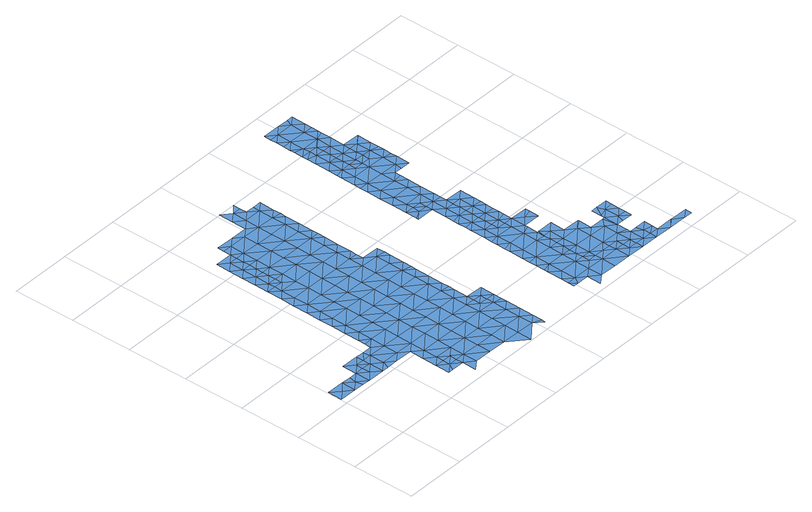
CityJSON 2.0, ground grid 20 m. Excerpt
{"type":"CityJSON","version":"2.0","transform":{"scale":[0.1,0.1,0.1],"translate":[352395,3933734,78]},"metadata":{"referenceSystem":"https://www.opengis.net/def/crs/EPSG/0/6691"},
"CityObjects":{
"waterbody1":{"type":"WaterBody","attributes":{"name":"3","class":"1140","function":"1","WaterBodyRiverFloodingRiskAttribute.description":"2","WaterBodyRiverFloodingRiskAttribute.rankOrg":"2","WaterBodyRiverFloodingRiskAttribute.adminType":"2","WaterBodyRiverFloodingRiskAttribute.scale":"L2"},"geometry":[{"type":"MultiSurface","lod":"1","boundaries":[[[0,1,2]],[[0,3,1]],[[2,1,4]],[[1,3,4]],[[5,6,3]],[[4,3,6]],[[7,4,6]],[[8,6,5]],[[8,9,6]],[[7,6,9]],[[10,9,8]],[[8,11,10]],[[12,9,10]],[[13,12,10]],[[13,10,11]],[[14,11,15]],[[13,11,14]],[[13,16,17]],[[18,19,17]],[[16,13,14]],[[14,15,20]],[[18,17,16]],[[20,21,14]],[[22,18,16]],[[16,14,21]],[[23,22,16]],[[16,21,23]],[[21,20,24]],[[25,26,27]],[[28,29,30]],[[26,22,23]],[[25,22,26]],[[29,31,30]],[[32,21,24]],[[27,33,34]],[[35,28,30]],[[24,28,35]],[[33,27,26]],[[31,36,30]],[[37,38,39]],[[23,21,32]],[[40,26,23]],[[32,41,23]],[[32,24,35]],[[42,34,33]],[[43,34,42]],[[44,35,30]],[[40,33,26]],[[44,30,36]],[[45,38,46]],[[38,37,46]],[[47,45,46]],[[48,43,42]],[[49,43,48]],[[40,23,41]],[[50,42,33]],[[36,47,44]],[[44,51,35]],[[35,52,32]],[[47,46,44]],[[53,46,37]],[[54,49,55]],[[49,48,55]],[[50,33,40]],[[56,48,42]],[[50,57,42]],[[58,54,59]],[[54,55,59]],[[35,51,52]],[[53,60,46]],[[46,61,44]],[[41,32,62]],[[60,61,46]],[[61,51,44]],[[62,63,41]],[[64,58,65]],[[58,59,65]],[[55,48,56]],[[32,52,62]],[[42,57,56]],[[66,67,64]],[[55,68,59]],[[40,41,63]],[[56,68,55]],[[50,40,63]],[[64,65,66]],[[61,69,51]],[[51,70,52]],[[71,65,59]],[[63,72,50]],[[68,73,59]],[[74,67,66]],[[75,60,53]],[[69,70,51]],[[70,62,52]],[[57,50,72]],[[71,66,65]],[[57,76,56]],[[77,74,66]],[[78,61,60]],[[79,63,62]],[[80,76,57]],[[76,68,56]],[[75,78,60]],[[80,57,72]],[[59,73,71]],[[81,77,66]],[[82,69,61]],[[62,70,79]],[[79,83,63]],[[81,66,71]],[[76,84,68]],[[83,85,63]],[[86,61,78]],[[69,82,70]],[[73,68,84]],[[72,85,80]],[[72,63,85]],[[81,87,77]],[[87,88,89]],[[73,90,71]],[[89,77,87]],[[61,86,82]],[[91,79,70]],[[92,90,73]],[[93,94,75]],[[75,95,78]],[[96,76,80]],[[92,73,84]],[[87,97,88]],[[95,86,78]],[[98,88,97]],[[96,84,76]],[[99,98,97]],[[79,91,83]],[[100,80,85]],[[70,82,101]],[[97,102,99]],[[81,71,103]],[[95,75,94]],[[104,99,102]],[[105,82,86]],[[70,101,91]],[[103,71,90]],[[106,104,102]],[[107,85,83]],[[95,108,86]],[[80,100,96]],[[106,109,110]],[[87,111,97]],[[96,112,84]],[[87,81,111]],[[108,105,86]],[[110,109,113]],[[109,106,102]],[[82,105,101]],[[114,90,92]],[[115,83,91]],[[81,103,111]],[[92,84,114]],[[111,116,97]],[[97,117,102]],[[100,85,107]],[[118,113,119]],[[120,91,101]],[[94,93,121]],[[83,115,107]],[[113,109,119]],[[122,118,119]],[[116,117,97]],[[117,109,102]],[[84,112,114]],[[100,123,96]],[[90,124,103]],[[121,125,94]],[[120,115,91]],[[95,125,108]],[[119,126,122]],[[123,112,96]],[[127,101,105]],[[128,124,90]],[[95,94,125]],[[128,90,114]],[[100,107,129]],[[117,130,109]],[[120,101,127]],[[109,131,119]],[[108,132,105]],[[111,103,124]],[[125,132,108]],[[100,129,123]],[[133,114,112]],[[130,131,109]],[[111,134,116]],[[123,135,112]],[[124,134,111]],[[131,126,119]],[[127,105,136]],[[107,137,129]],[[138,139,121]],[[115,120,140]],[[107,115,137]],[[136,141,127]],[[141,142,127]],[[137,115,140]],[[125,121,143]],[[144,105,132]],[[121,139,143]],[[120,127,142]],[[128,114,133]],[[136,105,144]],[[145,123,129]],[[117,116,146]],[[147,130,117]],[[112,135,133]],[[116,134,146]],[[132,125,148]],[[149,145,129]],[[125,143,148]],[[140,120,150]],[[120,142,150]],[[123,145,135]],[[151,136,144]],[[152,126,131]],[[153,128,133]],[[124,154,134]],[[129,137,149]],[[148,155,132]],[[156,137,140]],[[157,131,130]],[[132,155,144]],[[124,128,154]],[[117,146,147]],[[140,150,158]],[[154,128,153]],[[159,157,130]],[[140,158,156]],[[160,146,134]],[[145,161,135]],[[162,149,137]],[[163,164,144]],[[165,153,133]],[[163,144,155]],[[130,147,159]],[[151,144,164]],[[166,160,134]],[[137,156,162]],[[131,157,152]],[[166,134,154]],[[167,165,133]],[[146,160,147]],[[133,135,167]],[[168,145,149]],[[169,154,153]],[[170,169,153]],[[167,135,161]],[[170,153,165]],[[149,162,168]],[[171,172,152]],[[173,161,145]],[[160,174,147]],[[147,175,159]],[[176,145,168]],[[152,157,171]],[[177,154,169]],[[174,175,147]],[[173,145,176]],[[166,154,177]],[[159,175,157]],[[171,178,172]],[[167,179,165]],[[172,178,180]],[[181,161,173]],[[167,161,181]],[[160,166,182]],[[166,177,182]],[[175,183,157]],[[182,184,160]],[[157,185,171]],[[186,178,171]],[[160,187,174]],[[167,181,188]],[[183,185,157]],[[167,188,179]],[[187,160,184]],[[185,186,171]],[[187,189,174]],[[186,190,178]],[[190,191,178]],[[175,174,189]],[[189,192,175]],[[175,192,183]],[[193,186,185]],[[194,183,192]],[[185,183,195]],[[195,183,194]],[[185,196,193]],[[185,195,196]]]}]},
"waterbody2":{"type":"WaterBody","attributes":{"name":"3","class":"1140","function":"1","WaterBodyRiverFloodingRiskAttribute.description":"2","WaterBodyRiverFloodingRiskAttribute.rankOrg":"1","WaterBodyRiverFloodingRiskAttribute.adminType":"2","WaterBodyRiverFloodingRiskAttribute.scale":"L2"},"geometry":[{"type":"MultiSurface","lod":"1","boundaries":[[[197,9,198]],[[17,198,13]],[[197,198,19]],[[17,19,198]],[[12,13,198]],[[12,198,9]]]}]},
"waterbody3":{"type":"WaterBody","attributes":{"name":"3","class":"1140","function":"1","WaterBodyRiverFloodingRiskAttribute.description":"2","WaterBodyRiverFloodingRiskAttribute.rankOrg":"1","WaterBodyRiverFloodingRiskAttribute.adminType":"2","WaterBodyRiverFloodingRiskAttribute.scale":"L2"},"geometry":[{"type":"MultiSurface","lod":"1","boundaries":[[[199,36,31]],[[36,199,45]],[[31,29,199]],[[36,45,47]],[[29,200,199]],[[38,199,201]],[[199,38,45]],[[200,201,199]]]}]},
"waterbody4":{"type":"WaterBody","attributes":{"name":"3","class":"1140","function":"1","WaterBodyRiverFloodingRiskAttribute.description":"2","WaterBodyRiverFloodingRiskAttribute.rankOrg":"1","WaterBodyRiverFloodingRiskAttribute.adminType":"2","WaterBodyRiverFloodingRiskAttribute.scale":"L2"},"geometry":[{"type":"MultiSurface","lod":"1","boundaries":[[[202,203,113]],[[110,203,106]],[[110,113,203]],[[104,106,204]],[[203,202,205]],[[74,206,67]],[[67,206,207]],[[74,77,206]],[[89,206,77]],[[204,205,208]],[[203,204,106]],[[204,203,205]],[[207,209,208]],[[207,206,209]],[[98,209,88]],[[99,209,98]],[[204,209,99]],[[206,88,209]],[[89,88,206]],[[208,209,204]],[[99,104,204]]]}]},
"waterbody5":{"type":"WaterBody","attributes":{"name":"3","class":"1140","function":"1","WaterBodyRiverFloodingRiskAttribute.description":"2","WaterBodyRiverFloodingRiskAttribute.rankOrg":"3","WaterBodyRiverFloodingRiskAttribute.adminType":"2","WaterBodyRiverFloodingRiskAttribute.scale":"L2"},"geometry":[{"type":"MultiSurface","lod":"1","boundaries":[[[142,210,211]],[[211,210,164]],[[151,164,210]],[[210,142,141]],[[210,136,151]],[[136,210,141]]]}]},
"waterbody6":{"type":"WaterBody","attributes":{"name":"3","class":"1140","function":"1","WaterBodyRiverFloodingRiskAttribute.description":"2","WaterBodyRiverFloodingRiskAttribute.rankOrg":"2","WaterBodyRiverFloodingRiskAttribute.adminType":"2","WaterBodyRiverFloodingRiskAttribute.scale":"L2"},"geometry":[{"type":"MultiSurface","lod":"1","boundaries":[[[212,213,214]],[[213,215,214]],[[214,215,216]],[[217,218,216]],[[216,215,217]],[[215,213,219]],[[217,220,218]],[[221,220,222]],[[221,218,220]],[[223,224,222]],[[220,223,222]],[[215,225,217]],[[224,223,226]],[[219,227,228]],[[215,219,229]],[[217,225,220]],[[229,219,228]],[[230,226,231]],[[225,215,229]],[[226,223,231]],[[232,233,230]],[[220,234,223]],[[233,232,235]],[[230,231,232]],[[236,229,228]],[[234,220,225]],[[237,235,238]],[[238,235,232]],[[229,239,225]],[[240,237,238]],[[241,242,240]],[[223,234,243]],[[231,223,244]],[[231,245,232]],[[246,234,225]],[[241,240,238]],[[247,246,225]],[[229,236,239]],[[225,239,247]],[[245,238,232]],[[228,248,236]],[[223,243,244]],[[242,249,250]],[[241,249,242]],[[251,252,253]],[[250,249,254]],[[255,241,238]],[[256,234,246]],[[257,258,234]],[[245,231,244]],[[234,256,257]],[[259,260,254]],[[251,253,261]],[[243,234,258]],[[262,239,236]],[[249,259,254]],[[259,263,260]],[[245,264,238]],[[251,265,252]],[[266,249,241]],[[267,268,243]],[[269,241,255]],[[270,266,241]],[[248,271,236]],[[238,264,255]],[[272,252,265]],[[243,258,267]],[[270,241,269]],[[244,243,268]],[[261,273,251]],[[274,262,236]],[[275,276,263]],[[259,275,263]],[[277,278,272]],[[266,279,249]],[[280,259,249]],[[281,282,244]],[[281,244,268]],[[279,280,249]],[[283,274,236]],[[272,265,277]],[[245,244,282]],[[275,284,276]],[[278,285,286]],[[287,255,264]],[[284,273,288]],[[282,289,245]],[[290,251,273]],[[280,291,259]],[[292,275,259]],[[288,276,284]],[[286,285,293]],[[245,294,264]],[[291,292,259]],[[283,236,271]],[[278,277,285]],[[265,251,290]],[[245,289,294]],[[293,295,296]],[[294,297,264]],[[298,284,275]],[[290,273,284]],[[299,298,275]],[[299,275,292]],[[287,264,297]],[[293,285,295]],[[277,265,300]],[[301,274,283]],[[271,302,283]],[[265,290,300]],[[303,304,305]],[[303,296,304]],[[306,307,284]],[[284,307,290]],[[306,284,298]],[[296,295,304]],[[285,277,308]],[[283,309,301]],[[308,277,300]],[[310,311,305]],[[312,295,285]],[[313,309,283]],[[271,314,302]],[[283,302,313]],[[307,315,290]],[[310,305,304]],[[290,315,300]],[[316,285,308]],[[304,295,317]],[[318,308,300]],[[313,319,309]],[[320,310,304]],[[321,311,310]],[[322,311,321]],[[323,302,314]],[[324,320,304]],[[312,285,316]],[[318,300,315]],[[324,304,317]],[[325,322,326]],[[317,295,312]],[[326,322,321]],[[320,327,310]],[[328,321,310]],[[329,308,318]],[[327,328,310]],[[314,330,323]],[[316,308,331]],[[331,308,329]],[[332,317,312]],[[328,333,321]],[[321,334,326]],[[333,334,321]],[[314,335,330]],[[336,316,331]],[[337,332,312]],[[312,316,336]],[[333,338,334]],[[336,331,339]],[[340,330,335]],[[341,312,336]],[[337,312,341]],[[342,340,335]],[[336,339,343]],[[344,345,346]],[[344,337,341]],[[346,337,344]],[[347,342,335]],[[336,348,341]],[[348,336,343]],[[345,349,350]],[[349,351,350]],[[352,344,341]],[[349,345,344]],[[353,352,341]],[[353,341,348]],[[354,355,344]],[[344,355,349]],[[354,344,352]],[[351,349,356]],[[342,347,357]],[[358,356,349]],[[358,349,355]],[[357,347,359]],[[359,347,360]],[[360,361,359]],[[362,361,360]]]}]},
"waterbody7":{"type":"WaterBody","attributes":{"name":"3","class":"1140","function":"1","WaterBodyRiverFloodingRiskAttribute.description":"2","WaterBodyRiverFloodingRiskAttribute.rankOrg":"3","WaterBodyRiverFloodingRiskAttribute.adminType":"2","WaterBodyRiverFloodingRiskAttribute.scale":"L2"},"geometry":[{"type":"MultiSurface","lod":"1","boundaries":[[[363,253,364]],[[261,253,363]],[[261,363,288]],[[276,288,363]],[[276,363,365]],[[273,261,288]],[[365,363,364]]]}]},
"waterbody8":{"type":"WaterBody","attributes":{"name":"3","class":"1140","function":"1","WaterBodyRiverFloodingRiskAttribute.description":"2","WaterBodyRiverFloodingRiskAttribute.rankOrg":"1","WaterBodyRiverFloodingRiskAttribute.adminType":"2","WaterBodyRiverFloodingRiskAttribute.scale":"L2"},"geometry":[{"type":"MultiSurface","lod":"1","boundaries":[[[270,269,255]],[[287,366,255]],[[292,367,299]],[[368,369,370]],[[371,367,370]],[[372,367,371]],[[298,367,372]],[[298,299,367]],[[371,370,369]],[[367,292,370]],[[370,292,291]],[[373,366,374]],[[270,255,366]],[[297,366,287]],[[297,374,366]],[[368,375,376]],[[376,375,373]],[[373,375,366]],[[366,375,266]],[[368,370,375]],[[291,280,370]],[[375,370,280]],[[375,280,279]],[[279,266,375]],[[366,266,270]]]}]},
"waterbody9":{"type":"WaterBody","attributes":{"name":"3","class":"1140","function":"1","WaterBodyRiverFloodingRiskAttribute.description":"2","WaterBodyRiverFloodingRiskAttribute.rankOrg":"1","WaterBodyRiverFloodingRiskAttribute.adminType":"2","WaterBodyRiverFloodingRiskAttribute.scale":"L2"},"geometry":[{"type":"MultiSurface","lod":"1","boundaries":[[[377,378,379]],[[378,297,379]],[[380,377,379]],[[379,294,380]],[[379,297,294]]]}]},
"waterbody10":{"type":"WaterBody","attributes":{"name":"3","class":"1140","function":"1","WaterBodyRiverFloodingRiskAttribute.description":"2","WaterBodyRiverFloodingRiskAttribute.rankOrg":"1","WaterBodyRiverFloodingRiskAttribute.adminType":"2","WaterBodyRiverFloodingRiskAttribute.scale":"L2"},"geometry":[{"type":"MultiSurface","lod":"1","boundaries":[[[262,274,381]],[[382,383,384]],[[385,386,387]],[[388,389,390]],[[301,391,274]],[[392,390,393]],[[386,390,392]],[[386,388,390]],[[385,388,386]],[[394,387,386]],[[386,395,394]],[[395,386,392]],[[395,392,396]],[[383,382,397]],[[391,381,274]],[[398,381,391]],[[381,246,247]],[[239,262,247]],[[247,262,381]],[[399,391,309]],[[301,309,391]],[[400,399,319]],[[330,340,401]],[[340,342,402]],[[340,402,401]],[[401,402,403]],[[399,404,395]],[[323,330,400]],[[313,400,319]],[[319,399,309]],[[281,405,282]],[[268,267,397]],[[406,407,397]],[[408,407,409]],[[410,395,396]],[[393,411,412]],[[413,390,389]],[[411,390,413]],[[393,390,411]],[[414,407,408]],[[383,407,414]],[[407,383,397]],[[382,268,397]],[[268,382,281]],[[281,382,405]],[[384,405,382]],[[406,381,398]],[[246,381,406]],[[267,258,397]],[[258,406,397]],[[258,257,406]],[[257,256,406]],[[256,246,406]],[[398,407,406]],[[407,398,409]],[[409,398,410]],[[396,409,410]],[[398,391,410]],[[410,391,399]],[[399,400,415]],[[330,415,400]],[[415,330,401]],[[313,302,400]],[[302,323,400]],[[401,403,416]],[[416,415,401]],[[404,399,415]],[[410,399,395]]]}]},
"waterbody11":{"type":"WaterBody","attributes":{"name":"3","class":"1140","function":"1","WaterBodyRiverFloodingRiskAttribute.description":"2","WaterBodyRiverFloodingRiskAttribute.rankOrg":"1","WaterBodyRiverFloodingRiskAttribute.adminType":"2","WaterBodyRiverFloodingRiskAttribute.scale":"L2"},"geometry":[{"type":"MultiSurface","lod":"1","boundaries":[[[333,328,417]],[[418,328,327]],[[325,419,420]],[[324,317,332]],[[338,421,334]],[[422,423,424]],[[346,332,337]],[[420,419,425]],[[426,425,427]],[[428,426,427]],[[429,428,427]],[[424,430,422]],[[431,432,430]],[[431,430,424]],[[424,429,431]],[[424,433,429]],[[434,429,433]],[[435,429,434]],[[428,429,435]],[[419,325,326]],[[418,417,328]],[[421,436,437]],[[333,417,338]],[[437,438,421]],[[431,421,438]],[[421,431,427]],[[421,427,419]],[[334,421,419]],[[417,421,338]],[[421,417,436]],[[351,436,417]],[[351,417,418]],[[351,418,350]],[[425,419,427]],[[429,427,431]],[[432,431,438]],[[423,433,424]],[[326,334,419]],[[439,320,324]],[[324,332,439]],[[332,346,439]],[[345,439,346]],[[350,418,345]],[[345,418,439]],[[439,418,320]],[[327,320,418]]]}]}
},
"vertices":[
[1,220,10],[30,243,10],[2,267,10],[57,219,10],[58,266,10],[90,219,10],[86,242,10],[89,265,10],[115,218,10],[115,265,10],[143,241,10],[171,217,10],[143,265,10],[172,264,10],[200,240,10],[191,217,10],[200,287,10],[172,287,10],[197,310,10],[172,311,10],[228,217,10],[256,239,10],[229,310,10],[257,286,10],[284,216,10],[230,331,10],[258,332,10],[230,355,10],[283,170,10],[283,124,10],[311,146,10],[311,123,10],[313,238,10],[259,378,10],[231,402,10],[312,192,10],[339,123,10],[367,53,10],[339,76,10],[338,31,10],[315,331,10],[314,285,10],[259,425,10],[232,448,10],[368,145,10],[339,99,10],[367,99,10],[340,123,10],[260,471,10],[232,494,10],[315,377,10],[369,191,10],[370,237,10],[423,52,10],[233,540,10],[261,517,10],[317,470,10],[316,424,10],[234,587,10],[262,563,10],[424,98,10],[425,144,10],[370,284,10],[371,330,10],[235,632,10],[262,609,10],[263,655,10],[235,679,10],[318,516,10],[426,191,10],[426,237,10],[319,608,10],[372,376,10],[318,562,10],[264,679,10],[480,51,10],[373,469,10],[292,678,10],[481,97,10],[427,283,10],[373,423,10],[320,654,10],[482,190,10],[428,329,10],[374,515,10],[429,375,10],[481,144,10],[321,701,10],[292,725,10],[292,701,10],[376,607,10],[484,282,10],[375,561,10],[536,4,10],[537,50,10],[537,96,10],[430,468,10],[321,747,10],[293,747,10],[293,770,10],[429,422,10],[483,236,10],[322,793,10],[377,653,10],[294,794,10],[539,189,10],[294,817,10],[485,374,10],[538,143,10],[323,840,10],[294,840,10],[377,700,10],[431,514,10],[295,863,10],[432,560,10],[485,328,10],[378,746,10],[379,792,10],[295,886,10],[324,886,10],[540,281,10],[593,49,9],[296,909,10],[487,467,10],[433,653,10],[594,95,9],[353,908,10],[540,235,10],[432,606,10],[486,421,10],[380,839,10],[380,885,10],[595,142,9],[488,560,10],[434,699,10],[488,513,10],[568,211,10],[542,373,10],[621,26,9],[621,37,9],[541,327,10],[568,234,10],[569,258,10],[622,71,9],[596,188,9],[543,466,10],[435,745,10],[436,791,10],[623,118,9],[543,420,10],[569,304,10],[596,210,9],[409,907,10],[489,606,10],[490,652,10],[623,165,9],[570,350,10],[437,884,10],[570,323,10],[436,838,10],[491,744,10],[544,512,10],[571,396,10],[624,182,9],[624,210,9],[517,582,10],[491,698,10],[545,559,10],[572,443,10],[518,628,10],[517,607,10],[438,930,10],[410,954,10],[572,488,10],[492,790,10],[493,837,10],[572,458,10],[518,674,10],[439,976,10],[574,581,10],[410,1000,10],[573,535,10],[519,721,10],[494,883,10],[520,744,10],[494,929,10],[467,953,10],[520,766,10],[574,554,10],[521,813,10],[467,976,10],[467,999,10],[521,860,10],[495,952,10],[522,878,10],[522,905,10],[523,952,10],
[116,312,10],[144,288,10],
[311,100,10],[282,77,10],[298,77,10],
[239,864,10],[266,841,10],[266,794,10],[238,818,10],[264,702,10],[236,726,10],[237,771,10],[265,748,10],
[596,234,9],[625,257,9],
[792,69,9],[808,68,9],[793,90,9],[821,91,9],[793,115,9],[821,138,9],[794,162,9],[848,68,9],[822,184,9],[794,175,9],[795,207,9],[823,230,9],[795,227,9],[878,137,8],[795,254,9],[848,22,9],[877,44,9],[877,90,8],[796,300,9],[824,277,9],[825,323,9],[796,317,9],[879,183,9],[797,346,9],[934,89,8],[797,364,9],[825,369,9],[906,113,8],[798,392,9],[826,415,9],[798,439,10],[880,229,9],[880,276,9],[881,322,9],[907,159,8],[907,137,8],[933,43,8],[827,461,10],[799,458,10],[773,647,10],[745,671,10],[744,624,10],[799,484,10],[854,391,9],[907,160,8],[907,183,8],[908,205,9],[828,507,10],[799,501,10],[773,624,10],[934,113,8],[800,531,10],[882,368,9],[774,693,10],[855,438,9],[908,229,9],[909,252,9],[854,392,9],[854,415,9],[990,43,8],[746,717,10],[801,623,10],[963,112,8],[828,554,10],[801,578,10],[775,740,10],[747,763,10],[855,461,10],[855,484,10],[909,275,9],[909,298,9],[991,89,8],[829,600,10],[775,786,10],[747,787,10],[882,391,9],[801,600,10],[910,332,9],[830,646,10],[856,507,10],[856,530,10],[747,809,10],[910,344,9],[776,832,10],[748,856,10],[911,391,9],[857,577,10],[856,553,10],[831,693,10],[991,112,8],[1019,65,8],[748,872,10],[777,878,10],[749,901,11],[857,598,10],[858,622,10],[831,739,10],[1019,111,8],[778,924,11],[750,948,11],[833,831,10],[1019,88,8],[1047,42,8],[858,669,10],[832,785,10],[805,855,10],[859,715,10],[1020,111,8],[806,900,11],[779,971,11],[750,978,11],[1047,64,8],[806,878,11],[750,995,11],[779,994,11],[806,924,10],[807,947,10],[860,741,10],[1075,64,8],[860,761,10],[833,854,10],[807,970,11],[807,994,11],[1103,41,8],[889,784,10],[861,854,10],[807,993,11],[886,760,10],[1104,63,8],[890,830,10],[1132,63,8],[917,760,10],[890,876,10],[862,900,10],[862,877,11],[1160,40,8],[918,806,10],[891,922,10],[863,923,10],[863,946,10],[919,853,10],[918,825,10],[919,870,10],[919,899,10],[920,945,10],[1186,62,8],[920,944,10],[1188,62,8],[1217,39,8],[1246,61,8],[1245,38,8],
[772,601,10],[744,587,10],[744,579,10],
[883,414,9],[885,553,10],[912,483,10],[913,501,10],[884,506,10],[913,529,10],[914,576,10],[912,437,9],[911,421,9],[883,460,9],[912,458,9],
[967,375,9],[967,390,9],[939,367,9],[966,343,9],
[935,136,8],[937,275,9],[965,251,8],[966,298,9],[1134,178,8],[1106,179,8],[1134,156,8],[1134,202,8],[1135,228,8],[1106,225,8],[991,135,8],[1077,203,8],[1078,215,8],[1099,157,8],[1077,157,8],[1069,203,8],[936,228,8],[992,181,8],[1048,134,8],[1047,88,8],[1104,87,8],[1133,82,8],[1133,110,8],[1076,123,8],[913,298,9],[936,182,8],[993,227,8],[1022,246,8],[1021,203,8],[1049,180,8],[1096,249,8],[1078,249,8],[1135,248,8],[1022,250,8],[1076,110,8],[1098,110,8],
[835,970,10],[834,923,10],[779,1017,11],[751,1024,11],[836,1016,11],[866,1131,11],[847,1132,11],[838,1109,11],[751,1040,11],[752,1063,11],[780,1063,11],[752,1087,11],[781,1109,11],[865,1085,11],[837,1062,11],[865,1061,11],[810,1132,11],[753,1133,11],[752,1110,11],[864,993,11],[864,1026,11],[864,1038,11],[834,877,11]
]}
